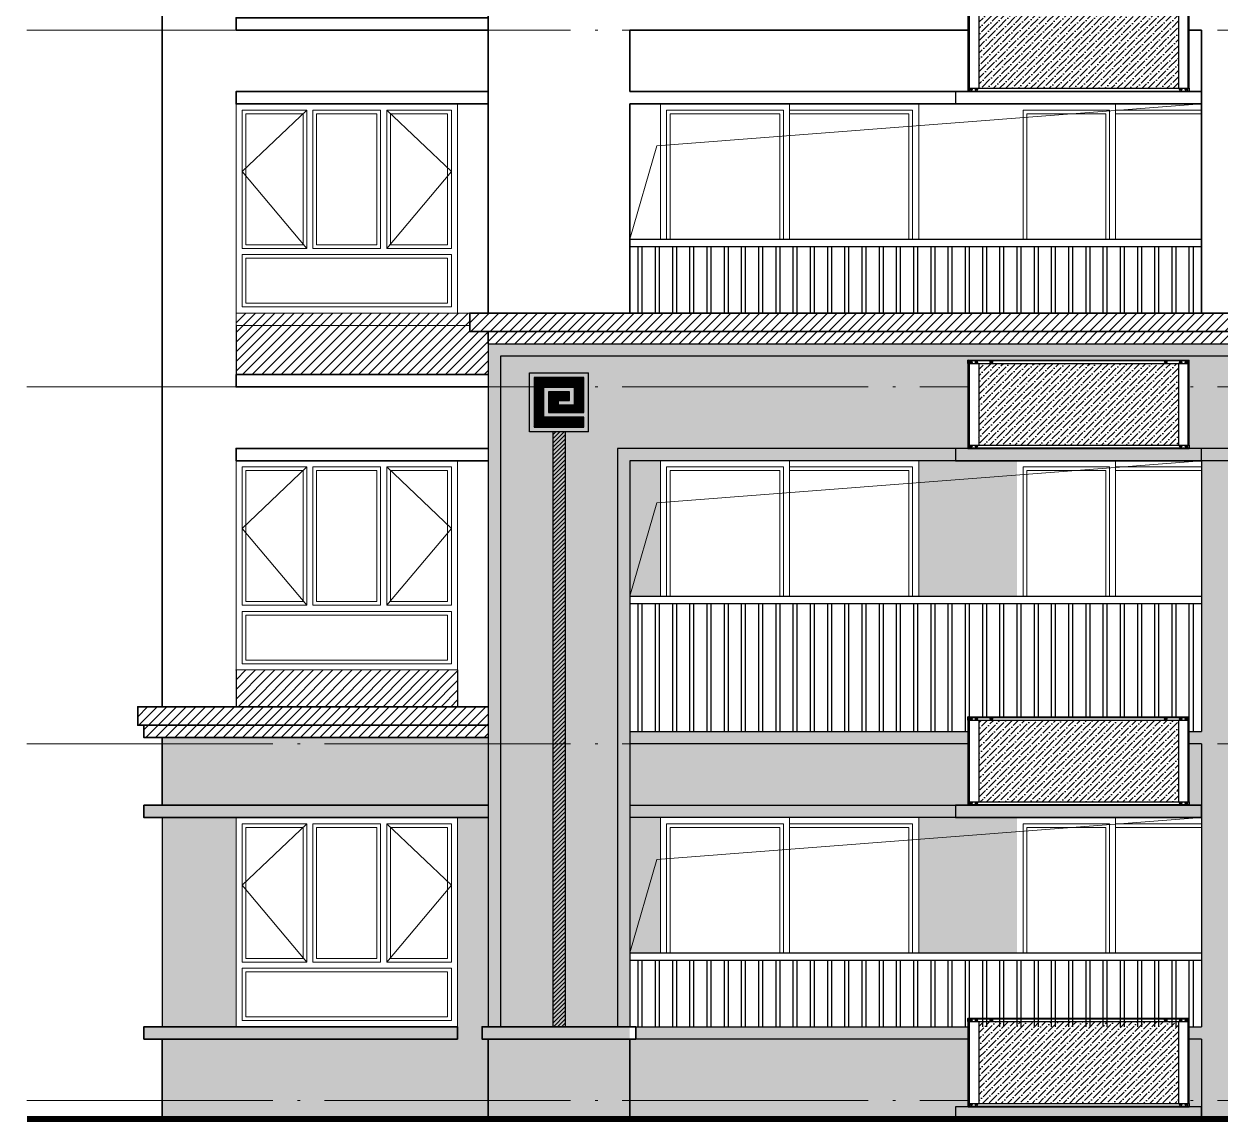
# Model space of a CAD drawing. Extents: x -518115 to 389031, y -231062 to 1628073.
# Drawn here: x 12092 to 21817, y 123274 to 132199 of the extents above; entities that cross this region are included whole.
import ezdxf
from ezdxf.xclip import XClip

# ---------------------------------------------------------------- set-up
doc = ezdxf.new("R2010")
doc.units = 0
doc.header["$LTSCALE"] = 1000
doc.header["$MEASUREMENT"] = 0
doc.header["$XCLIPFRAME"] = 0
doc.linetypes.add('DOTE', pattern=[2.4200000000000004, 2, -0.2, 0.02, -0.2])
for name, color, linetype in [('3-剖面填充（细）', 250, 'Continuous'), ('5-平立面看线1', 45, 'Continuous'), ('Stair-栏杆', 142, 'Continuous'), ('修改标示', 212, 'Continuous'), ('看线', 251, 'Continuous'), ('立面', 73, 'Continuous')]:
    doc.layers.add(name, color=color, linetype=linetype)
for name, color, linetype, lineweight in [('DOTE', 19, 'DOTE', 9), ('WALL', 9, 'Continuous', 40), ('WINDOW', 144, 'Continuous', 15), ('立面-中轮廓线', 213, 'Continuous', 35), ('立面-普通轮廓', 7, 'Continuous', 18), ('立面-洞口示意', 152, 'Continuous', 13), ('立面-窗开启线', 250, 'Continuous', 13)]:
    doc.layers.add(name, color=color, linetype=linetype, lineweight=lineweight)

# ---------------------------------------------------------------- blocks, each defined once
blk = doc.blocks.new('A$C6E765447')
at = {"layer": '3-剖面填充（细）'}
h = blk.add_hatch(dxfattribs=at)
h.set_pattern_fill('ANSI31', color=251, scale=5)
h.set_pattern_definition([(45, (0, 0), (-5.612660075668221, 5.612660075668221), [])])
h.paths.add_polyline_path([(752.4873256832362, 98.34558459406254), (752.488500122385, 501.7472126909997), (347.5151471169665, 501.7472126909997), (347.5151471169665, 216.5989486103435), (634.9753073384053, 216.5980891659856), (634.9759096482303, 383.8731053103693), (465.0597000622656, 383.8735327089671), (465.0594519505976, 314.8372825471452), (554.621606254601, 314.8370157694444), (554.6215028543957, 276.4907131245126), (427.4766364826356, 276.4910335540771), (427.4770903480239, 421.8491470410954), (672.5587241169998, 421.8485611676006), (672.5579672014575, 178.2518236484611), (347.5151471169665, 178.2525947944113), (347.5151471169665, 98.34674059426987)])
at = {"layer": '立面'}
for p, q in [((309.9311556662433, 60.00056258006953), (309.9324931035517, 540.0905675082467)), ((790.070138166775, 540.07518442336), (309.9324931035517, 540.0905675082467)), ((347.514283454977, 216.5989486129256), (347.5151471169665, 501.7472126909997)), ((347.5151471169665, 501.7472126909997), (752.4885001661023, 501.7622289133724)), ((752.4885001661023, 501.7622289133724), (752.4873256832361, 98.34558459406253)), ((790.0688443301478, 59.9992481044028), (790.070138166775, 540.07518442336)), ((427.4770903480239, 421.8491470410954), (427.4766364826355, 276.4910335540771)), ((672.5587241169997, 421.8485611676006), (427.4770903480239, 421.8491470410954)), ((672.5579672014574, 178.2518236484611), (672.5587241169997, 421.8485611676006)), ((465.0594519505976, 314.8372825471452), (465.0597000622656, 383.8735327089671)), ((554.6216062546009, 314.8370157694444), (465.0594519505976, 314.8372825471452)), ((465.0597000622656, 383.8735327089671), (634.9759096482303, 383.8731053103693)), ((554.6215028543957, 276.4907131245127), (554.6216062546009, 314.8370157694444)), ((634.9759096482303, 383.8731053103693), (634.9753073384054, 216.5980891659856)), ((634.9753073384054, 216.5980891659856), (347.514283454977, 216.5989486129256)), ((427.4766364826355, 276.4910335540771), (554.6215028543957, 276.4907131245127)), ((347.5139713321114, 98.3467405976262), (347.5141790736234, 178.2525947967079)), ((752.4873256832361, 98.34558459406253), (347.5139713321114, 98.3467405976262)), ((347.5141790736234, 178.2525947967079), (672.5579672014574, 178.2518236484611)), ((309.9311556662433, 60.00056258006953), (790.0688443301478, 59.9992481044028))]:
    blk.add_line(p, q, dxfattribs=at)
blk = doc.blocks.new('GDGTFHFHFGHB')
at = {"layer": '立面-中轮廓线'}
for p, q in [((420516.578702806, 38176), (420516.578702806, 35275.99999999988)), ((423166.5787371339, 38176.00000000001), (423166.5787371339, 35276.00000000003))]:
    blk.add_line(p, q, dxfattribs=at)
for points in [[(423166.5787371339, 35276.00000000003), (421116.5787028348, 35275.99999999977), (421116.5787028348, 35375.99999999977), (423166.5787371339, 35375.99999999951)], [(428966.5787161089, 35276.0000000002), (424316.5786998163, 35275.99999999977)]]:
    blk.add_lwpolyline(points, dxfattribs=at)
blk = doc.blocks.new('A$C41BE1890')
at = {"layer": 'WINDOW'}
blk.add_line((-1050.000142690842, 2299.999999992666), (-1050.000142690842, 0), dxfattribs=at)
for points in [[(-2050.000285381684, 2249.999999992666), (-1100.000142690784, 2249.999999992608), (-1100.000142690784, 49.99999999994179), (-2050.000285381684, 50)], [(-49.99999999988358, 2249.999999992666), (-1050.000142690784, 2249.999999992608), (-1050.000142690784, 49.99999999994179), (-49.99999999988358, 50)]]:
    blk.add_lwpolyline(points, close=True, dxfattribs=at)
at = {"layer": 'WINDOW', "color": 250}
blk.add_lwpolyline([(-2020.000285381684, 2219.999999992666), (-1130.000142690784, 2219.999999992608), (-1130.000142690784, 79.99999999994179), (-2020.000285381684, 80)], close=True, dxfattribs=at)
blk.add_lwpolyline([(-1050.000142690842, 80), (-79.99999999988358, 80), (-79.99999999988358, 2219.999999992666), (-1050.000142690842, 2219.999999992666)], dxfattribs=at)
at = {"layer": '立面-普通轮廓'}
blk.add_lwpolyline([(-2100.000285381684, 2299.999999992666), (0, 2299.999999992666), (0, 0), (-2100.000285381684, 0)], close=True, dxfattribs=at)
blk = doc.blocks.new('A$C28396737')
at = {"layer": 'WINDOW'}
blk.add_line((-800.000142690842, 2299.999999992666), (-800.000142690842, 0), dxfattribs=at)
for points in [[(-1550.000285381684, 2249.999999992666), (-850.0001426907838, 2249.999999992608), (-850.0001426907838, 49.99999999994179), (-1550.000285381684, 50)], [(-49.99999999988358, 2249.999999992666), (-800.0001426907838, 2249.999999992608), (-800.0001426907838, 49.99999999994179), (-49.99999999988358, 50)]]:
    blk.add_lwpolyline(points, close=True, dxfattribs=at)
at = {"layer": 'WINDOW', "color": 250}
blk.add_lwpolyline([(-1520.000285381684, 2219.999999992666), (-880.0001426907838, 2219.999999992608), (-880.0001426907838, 79.99999999994179), (-1520.000285381684, 80)], close=True, dxfattribs=at)
blk.add_lwpolyline([(-800.000142690842, 80), (-79.99999999988358, 80), (-79.99999999988358, 2219.999999992666), (-800.000142690842, 2219.999999992666)], dxfattribs=at)
at = {"layer": '立面-普通轮廓'}
blk.add_lwpolyline([(-1600.000285381684, 2299.999999992666), (0, 2299.999999992666), (0, 0), (-1600.000285381684, 0)], close=True, dxfattribs=at)
blk = doc.blocks.new('A$C6BC36758')
at = {"layer": 'WINDOW'}
for points in [[(-1750.000285381684, 1650), (-1225.000285381684, 1650), (-1225.000285381684, 525), (-1750.000285381684, 525)], [(-1175.000285381684, 1650), (-624.9999999997672, 1650), (-624.9999999997672, 525), (-1175.000285381684, 525)], [(-50, 1650), (-575, 1650), (-575, 525), (-50, 525)], [(-1750.000285381684, 475), (-50, 475), (-50, 50), (-1750.000285381684, 50)]]:
    blk.add_lwpolyline(points, close=True, dxfattribs=at)
at = {"layer": 'WINDOW', "color": 250}
for points in [[(-1720.000285381684, 1620), (-1255.000285381684, 1620), (-1255.000285381684, 555), (-1720.000285381684, 555)], [(-1145.000285381684, 1620), (-654.9999999997672, 1620), (-654.9999999997672, 555), (-1145.000285381684, 555)], [(-80, 1620), (-545, 1620), (-545, 555), (-80, 555)], [(-1720.000285381684, 445), (-80, 445), (-80, 80), (-1720.000285381684, 80)]]:
    blk.add_lwpolyline(points, close=True, dxfattribs=at)
at = {"layer": '立面-普通轮廓'}
blk.add_lwpolyline([(-1800.000285381684, 1700), (0, 1700), (0, 0), (-1800.000285381684, 0)], close=True, dxfattribs=at)
at = {"layer": '立面-窗开启线', "color": 251, "ltscale": 0.5, "true_color": 0x636466}
for points in [[(-1225.000285381684, 1650), (-1750.000285381684, 1150), (-1225.000285381684, 525)], [(-575, 1650), (-50, 1150), (-575, 525)]]:
    blk.add_lwpolyline(points, dxfattribs=at)
blk = doc.blocks.new('A$C0FC9229A')
at = {"color": 164}
blk.add_wipeout([(1079.579837211702, 1056.4612844407857), (1079.0798372109443, 1056.961284441528), (-922.9201627899898, 1056.9612844389592), (-923.4201627882102, 1056.4612844407295), (-923.4201627881281, 1026.9612844414949), (-921.9201627881267, 1026.9612844417134), (-921.9201627881266, 286.96128444166413), (-923.4201627881263, 286.96128444170995), (-923.4201627882101, 257.4612844426099), (-922.92016278999, 256.96128444438006), (1079.0798372109446, 256.96128444187), (1079.5798372117024, 257.4612844426122), (1079.5798372118738, 286.9612844416141), (1078.0798372118734, 286.961284441712), (1078.0798372118734, 1026.9612844416044), (1079.5798372118675, 1026.9612844419455)], dxfattribs=at).translate(0, 0, -1e-08).dxf.layer = 'WALL'
h = blk.add_hatch()
h.set_pattern_fill('ANSI36', color=164, scale=25, style=0)
h.set_pattern_definition([(45, (0, 0), (21.04747528375584, 77.17407604043804), [99.21875, -19.84375, 0, -19.84375])])
h.paths.add_polyline_path([(982.5813084756956, 286.9612844416974), (982.5813084756956, 1026.961284441697), (-825.9216340542771, 1026.961284441671), (-825.9216340542771, 286.9612844416711)])
for p, q in [((-923.4201627881266, 1026.96128444167), (-923.4201627881266, 1056.461284440738)), ((-923.4201627881266, 1056.461284440738), (-922.9201627899893, 1056.461284440738)), ((-923.4201627881266, 1051.754177659896), (1079.579837211873, 1051.754177659925)), ((-923.4201627881266, 1026.96128444167), (1079.579837211873, 1026.961284441699)), ((-922.9201627899893, 1056.961284441553), (1079.079837210942, 1056.961284441582)), ((-922.9201627899893, 1026.96128444167), (-922.9201627899893, 1056.961284441553)), ((-922.9201627899893, 1056.814837830636), (1079.079837210942, 1056.814837830665)), ((-922.9201627899893, 1052.107731049909), (1079.079837210942, 1052.107731049939)), ((-921.9201627881266, 286.9612844416697), (-921.9201627881266, 1026.96128444167)), ((-921.5666091800667, 1026.96128444167), (-921.5666091800667, 286.9613622748584)), ((-921.0716340537183, 286.9612844416697), (-921.0716340537183, 1026.96128444167)), ((-912.068080663681, 1026.96128444167), (-912.068080663681, 286.9612844416697)), ((-911.9201627885923, 1056.814837830636), (-911.9201627885923, 1026.96128444167)), ((-911.7145272712223, 1026.96128444167), (-911.7145272712223, 286.9612844416697)), ((-896.9201627885923, 1039.848035787727), (-899.4201627899893, 1038.404660114698)), ((-899.4201627899893, 1038.404660114698), (-899.4201627899893, 1035.517908768525)), ((-899.4201627899893, 1035.517908768525), (-896.9201627885923, 1034.074533095496)), ((-896.9201627885923, 1029.606468328537), (-896.9201627885923, 1044.316100554686)), ((-894.4201627899893, 1038.404660114698), (-896.9201627885923, 1039.848035787727)), ((-896.9201627885923, 1034.074533095496), (-894.4201627899893, 1035.517908768525)), ((-894.4201627899893, 1035.517908768525), (-894.4201627899893, 1038.404660114698)), ((-846.9201627885923, 1039.848035787727), (-849.4201627899893, 1038.404660114698)), ((-849.4201627899893, 1038.404660114698), (-849.4201627899893, 1035.517908768525)), ((-849.4201627899893, 1035.517908768525), (-846.9201627885923, 1034.074533095496)), ((-846.9201627885923, 1029.606468328537), (-846.9201627885923, 1044.316100554686)), ((-844.4201627899893, 1038.404660114698), (-846.9201627885923, 1039.848035787727)), ((-846.9201627885923, 1034.074533095496), (-844.4201627899893, 1035.517908768525)), ((-844.4201627899893, 1035.517908768525), (-844.4201627899893, 1038.404660114698)), ((-826.4216340524144, 1026.96128444167), (-826.4216340524144, 286.9612844416697)), ((-825.9216340542771, 1026.96128444167), (-825.9216340542771, 286.9612844416697)), ((-719.7339139464311, 1044.642090430745), (-703.1064116298221, 1044.642090430745)), ((-719.7339139464311, 1034.852737898735), (-703.1064116298221, 1034.852737898735)), ((-711.4201627881266, 1054.099483286176), (-711.4201627881266, 1025.40696208764)), ((859.2660860535689, 1044.642090430774), (875.8935883701779, 1044.642090430774)), ((859.2660860535689, 1034.852737898764), (875.8935883701779, 1034.852737898764)), ((867.5798372118734, 1054.099483286205), (867.5798372118734, 1025.406962087669)), ((982.5813084756956, 1026.961284441699), (982.5813084756956, 286.9612844416988)), ((1003.079837209545, 1039.848035787756), (1000.579837210942, 1038.404660114727)), ((1000.579837210942, 1038.404660114727), (1000.579837210942, 1035.517908768554)), ((1000.579837210942, 1035.517908768554), (1003.079837209545, 1034.074533095525)), ((1003.079837209545, 1029.606468328566), (1003.079837209545, 1044.316100554715)), ((1005.579837210942, 1038.404660114727), (1003.079837209545, 1039.848035787756)), ((1003.079837209545, 1034.074533095525), (1005.579837210942, 1035.517908768554)), ((1005.579837210942, 1035.517908768554), (1005.579837210942, 1038.404660114727)), ((1053.079837211873, 1039.848035787756), (1050.579837210942, 1038.404660114727)), ((1050.579837210942, 1038.404660114727), (1050.579837210942, 1035.517908768554)), ((1050.579837210942, 1035.517908768554), (1053.079837211873, 1034.074533095525)), ((1053.079837209545, 1029.606468328566), (1053.079837209545, 1044.316100554715)), ((1055.579837210942, 1038.404660114727), (1053.079837211873, 1039.848035787756)), ((1053.079837211873, 1034.074533095525), (1055.579837210942, 1035.517908768554)), ((1055.579837210942, 1035.517908768554), (1055.579837210942, 1038.404660114727)), ((1067.874201694503, 1026.961284441699), (1067.874201694503, 286.9612844416988)), ((1068.079837211873, 1056.961284441582), (1068.079837211873, 1026.961284441699)), ((1068.227755086962, 1026.961284441699), (1068.227755086962, 286.9612844416988)), ((1077.231308476999, 286.9612844416988), (1077.231308476999, 1026.961284441699)), ((1077.726283603348, 1026.961284441699), (1077.726283603348, 286.9613622748875)), ((1078.079837211873, 286.9612844416988), (1078.079837211873, 1026.961284441699)), ((1079.079837210942, 1026.961284441699), (1079.079837210942, 1056.961284441582)), ((1079.579837211873, 1056.461284440767), (1079.079837210942, 1056.461284440767)), ((1079.579837211873, 1026.961284441699), (1079.579837211873, 1056.461284440767)), ((-923.4201627881266, 286.9612844416697), (1079.579837211873, 286.9612844416988)), ((-923.4201627881266, 286.9612844416697), (-923.4201627881266, 257.461284442601)), ((-923.4201627881266, 262.1683912233275), (1079.579837211873, 262.1683912233566)), ((-923.4201627881266, 257.461284442601), (-922.9201627899893, 257.461284442601)), ((-922.9201627899893, 286.9612844416697), (-922.9201627899893, 256.9612844417861)), ((-922.9201627899893, 261.8148378334299), (1079.079837210942, 261.814837833459)), ((-922.9201627899893, 257.107731052587), (1079.079837210942, 257.1077310526161)), ((-922.9201627899893, 256.9612844417861), (1079.079837210942, 256.9612844418152)), ((-921.9201627881266, 286.9612844416697), (-825.9216340542771, 286.9612844416697)), ((-911.9201627885923, 257.107731052587), (-911.9201627885923, 286.9612844416697)), ((-899.4201627899893, 278.4046601146983), (-896.9201627885923, 279.8480357878434)), ((-899.4201627899893, 275.5179087686411), (-899.4201627899893, 278.4046601146983)), ((-896.9201627885923, 274.0745330956124), (-899.4201627899893, 275.5179087686411)), ((-896.9201627885923, 284.3161005548027), (-896.9201627885923, 269.6064683286531)), ((-896.9201627885923, 279.8480357878434), (-894.4201627899893, 278.4046601146983)), ((-894.4201627899893, 275.5179087686411), (-896.9201627885923, 274.0745330956124)), ((-894.4201627899893, 278.4046601146983), (-894.4201627899893, 275.5179087686411)), ((-849.4201627899893, 278.4046601146983), (-846.9201627885923, 279.8480357878434)), ((-849.4201627899893, 275.5179087686411), (-849.4201627899893, 278.4046601146983)), ((-846.9201627885923, 274.0745330956124), (-849.4201627899893, 275.5179087686411)), ((-846.9201627885923, 284.3161005548027), (-846.9201627885923, 269.6064683286531)), ((-846.9201627885923, 279.8480357878434), (-844.4201627899893, 278.4046601146983)), ((-844.4201627899893, 275.5179087686411), (-846.9201627885923, 274.0745330956124)), ((-844.4201627899893, 278.4046601146983), (-844.4201627899893, 275.5179087686411)), ((1000.579837210942, 278.4046601148439), (1003.079837209545, 279.8480357878725)), ((1000.579837210942, 275.5179087686702), (1000.579837210942, 278.4046601148439)), ((1003.079837209545, 274.0745330956415), (1000.579837210942, 275.5179087686702)), ((1003.079837209545, 284.3161005548318), (1003.079837209545, 269.6064683286822)), ((1003.079837209545, 279.8480357878725), (1005.579837210942, 278.4046601148439)), ((1005.579837210942, 275.5179087686702), (1003.079837209545, 274.0745330956415)), ((1005.579837210942, 278.4046601148439), (1005.579837210942, 275.5179087686702)), ((1050.579837210942, 278.4046601148439), (1053.079837211873, 279.8480357878725)), ((1050.579837210942, 275.5179087686702), (1050.579837210942, 278.4046601148439)), ((1053.079837211873, 274.0745330956415), (1050.579837210942, 275.5179087686702)), ((1053.079837209545, 284.3161005548318), (1053.079837209545, 269.6064683286822)), ((1053.079837211873, 279.8480357878725), (1055.579837210942, 278.4046601148439)), ((1055.579837210942, 275.5179087686702), (1053.079837211873, 274.0745330956415)), ((1055.579837210942, 278.4046601148439), (1055.579837210942, 275.5179087686702)), ((1068.079837211873, 256.9612844418152), (1068.079837211873, 286.9612844416988)), ((1079.079837210942, 286.9612844416988), (1079.079837210942, 256.9612844418152)), ((1079.579837211873, 257.4612844426301), (1079.079837210942, 257.4612844426301)), ((1079.579837211873, 286.9612844416988), (1079.579837211873, 257.4612844426301))]:
    blk.add_line(p, q, dxfattribs=at)
for points in [[(-923.4201627881266, 1051.754177659896), (-923.382646670565, 1051.888544058689), (-923.2743637273088, 1052.003718933818), (-923.1117844744585, 1052.080736328644), (-922.9201627899893, 1052.107731049909)], [(1079.579837211873, 1051.754177659925), (1079.541776977945, 1051.889476683282), (1079.433390601072, 1052.004177660274), (1079.271178926341, 1052.080818401126), (1079.079837210942, 1052.107731049939)], [(-923.4201627881266, 262.1683912233275), (-923.382646670565, 262.0340248246503), (-923.2743637273088, 261.9188499495212), (-923.1117844744585, 261.8418325546954), (-922.9201627899893, 261.8148378334299)], [(1079.579837211873, 262.1683912233566), (1079.541776977945, 262.0330922001158), (1079.433390601072, 261.9183912230073), (1079.271178926341, 261.8417504822719), (1079.079837210942, 261.814837833459)]]:
    blk.add_lwpolyline(points, dxfattribs=at)
for centre, radius in [((-896.9201627885923, 1036.96128444167), 9.999999999959998), ((-896.9201627885923, 1036.96128444167), 9.499999999199998), ((-846.9201627885923, 1036.96128444167), 9.999999999959998), ((-846.9201627885923, 1036.96128444167), 9.499999999199998), ((1003.079837209545, 1036.961284441699), 9.999999999959998), ((1003.079837209545, 1036.961284441699), 9.499999999199998), ((1053.079837211873, 1036.961284441699), 9.999999999959998), ((1053.079837211873, 1036.961284441699), 9.499999999199998), ((-896.9201627885923, 276.9612844416697), 9.999999999959998), ((-896.9201627885923, 276.9612844416697), 9.499999999199998), ((-846.9201627885923, 276.9612844416697), 9.999999999959998), ((-846.9201627885923, 276.9612844416697), 9.499999999199998), ((1003.079837209545, 276.9612844416988), 9.999999999959998), ((1003.079837209545, 276.9612844416988), 9.499999999199998), ((1053.079837211873, 276.9612844416988), 9.999999999959998), ((1053.079837211873, 276.9612844416988), 9.499999999199998)]:
    blk.add_circle(centre, radius, dxfattribs=at)
for centre, radius, start, end in [((-922.9201627899893, 1056.461284440738), 0.4999999982210284, 90, 180), ((-719.9783924506046, 1039.74741416474), 4.900778049206776, 87.14057591316207, 272.8594240868379), ((-702.8619331256486, 1039.74741416474), 4.900778049206776, 267.1405759131621, 92.85942408683792), ((859.0216075493954, 1039.747414164769), 4.900778049206776, 87.14057591316207, 272.8594240868379), ((876.1380668743514, 1039.747414164769), 4.900778049206776, 267.1405759131621, 92.85942408683792), ((1079.079837210942, 1056.461284440767), 0.5000000007600001, 0, 90), ((-922.9201627899893, 257.461284442601), 0.4999999982210284, 180, 270), ((1079.079837210942, 257.4612844426301), 0.5000000007600001, 270, 0)]:
    blk.add_arc(centre, radius, start, end, dxfattribs=at)
blk = doc.blocks.new('hfhfthfthf')
at = {"layer": 'Stair-栏杆'}
for p, q in [((424316.5786998163, 36475.99991834373), (428966.5787161089, 36475.99991834373)), ((424316.5786998163, 36415.99991834466), (428966.5787161089, 36415.99991834466))]:
    blk.add_line(p, q, dxfattribs=at)
for points in [[(424386.5786998165, 35376), (424386.5786998165, 36415.99991834466)], [(424416.5786998165, 36415.99991834466), (424416.5786998165, 35376)], [(424526.5786998165, 35376), (424526.5786998165, 36415.99991834466)], [(424556.5786998165, 36415.99991834466), (424556.5786998165, 35376)], [(424666.5786998165, 35376), (424666.5786998165, 36415.99991834466)], [(424696.5786998165, 36415.99991834466), (424696.5786998165, 35376)], [(424806.5786998165, 35376), (424806.5786998165, 36415.99991834466)], [(424836.5786998165, 36415.99991834466), (424836.5786998165, 35376)], [(424946.5786998165, 35376), (424946.5786998165, 36415.99991834466)], [(424976.5786998165, 36415.99991834466), (424976.5786998165, 35376)], [(425086.5786998165, 35376), (425086.5786998165, 36415.99991834466)], [(425116.5786998165, 36415.99991834466), (425116.5786998165, 35376)], [(425226.5786998165, 35376), (425226.5786998165, 36415.99991834466)], [(425256.5786998165, 36415.99991834466), (425256.5786998165, 35376)], [(425366.5786998165, 35376), (425366.5786998165, 36415.99991834466)], [(425396.5786998165, 36415.99991834466), (425396.5786998165, 35376)], [(425506.5786998165, 35376), (425506.5786998165, 36415.99991834466)], [(425536.5786998165, 36415.99991834466), (425536.5786998165, 35376)], [(425646.5786998165, 35376), (425646.5786998165, 36415.99991834466)], [(425676.5786998165, 36415.99991834466), (425676.5786998165, 35376)], [(425786.5786998165, 35376), (425786.5786998165, 36415.99991834466)], [(425816.5786998165, 36415.99991834466), (425816.5786998165, 35376)], [(425926.5786998165, 35376), (425926.5786998165, 36415.99991834466)], [(425956.5786998165, 36415.99991834466), (425956.5786998165, 35376)], [(426066.5786998165, 35376), (426066.5786998165, 36415.99991834466)], [(426096.5786998165, 36415.99991834466), (426096.5786998165, 35376)], [(426206.5786998165, 35376), (426206.5786998165, 36415.99991834466)], [(426236.5786998165, 36415.99991834466), (426236.5786998165, 35376)], [(426346.5786998165, 35376), (426346.5786998165, 36415.99991834466)], [(426376.5786998165, 36415.99991834466), (426376.5786998165, 35376)], [(426486.5786998165, 35376), (426486.5786998165, 36415.99991834466)], [(426516.5786998165, 36415.99991834466), (426516.5786998165, 35376)], [(426626.5786998165, 35376), (426626.5786998165, 36415.99991834466)], [(426656.5786998165, 36415.99991834466), (426656.5786998165, 35376)], [(426766.5786998165, 35376), (426766.5786998165, 36415.99991834466)], [(426796.5786998165, 36415.99991834466), (426796.5786998165, 35376)], [(426906.5786998165, 35376), (426906.5786998165, 36415.99991834466)], [(426936.5786998165, 36415.99991834466), (426936.5786998165, 35376)], [(427046.5786998165, 35376), (427046.5786998165, 36415.99991834466)], [(427076.5786998165, 36415.99991834466), (427076.5786998165, 35376)], [(427186.5786998165, 35376), (427186.5786998165, 36415.99991834466)], [(427216.5786998165, 36415.99991834466), (427216.5786998165, 35376)], [(427326.5786998165, 35376), (427326.5786998165, 36415.99991834466)], [(427356.5786998165, 36415.99991834466), (427356.5786998165, 35376)], [(427466.5786998165, 35376), (427466.5786998165, 36415.99991834466)], [(427496.5786998165, 36415.99991834466), (427496.5786998165, 35376)], [(427606.5786998165, 35376), (427606.5786998165, 36415.99991834466)], [(427636.5786998165, 36415.99991834466), (427636.5786998165, 35376)], [(427746.5786998165, 35376), (427746.5786998165, 36415.99991834466)], [(427776.5786998165, 36415.99991834466), (427776.5786998165, 35376)], [(427886.5786998165, 35376), (427886.5786998165, 36415.99991834466)], [(427916.5786998165, 36415.99991834466), (427916.5786998165, 35376)], [(428026.5786998165, 35376), (428026.5786998165, 36415.99991834466)], [(428056.5786998165, 36415.99991834466), (428056.5786998165, 35376)], [(428166.5786998165, 35376), (428166.5786998165, 36415.99991834466)], [(428196.5786998165, 36415.99991834466), (428196.5786998165, 35376)], [(428306.5786998165, 35376), (428306.5786998165, 36415.99991834466)], [(428336.5786998165, 36415.99991834466), (428336.5786998165, 35376)], [(428446.5786998165, 35376), (428446.5786998165, 36415.99991834466)], [(428476.5786998165, 36415.99991834466), (428476.5786998165, 35376)], [(428586.5786998165, 35376), (428586.5786998165, 36415.99991834466)], [(428616.5786998165, 36415.99991834466), (428616.5786998165, 35376)], [(428726.5786998165, 35376), (428726.5786998165, 36415.99991834466)], [(428756.5786998165, 36415.99991834466), (428756.5786998165, 35376)], [(428866.5786998165, 35376), (428866.5786998165, 36415.99991834466)], [(428896.5786998165, 36415.99991834466), (428896.5786998165, 35376)]]:
    blk.add_lwpolyline(points, dxfattribs=at)

msp = doc.modelspace()

# ---------------------------------------------------------------- hatches: boundary and pattern name
at = {"layer": '3-剖面填充（细）'}
h = msp.add_hatch(dxfattribs=at)
h.set_pattern_fill('ANSI31', color=256, scale=35)
h.set_pattern_definition([(45, (-407299.9999999654, 85272.63961436594), (-39.28862052967754, 39.28862052967754), [])])
h.paths.add_polyline_path([(15866.57873716846, 129698.6396143656), (15716.57873717885, 129698.6396143655), (15716.5787371789, 129848.6396143725), (13816.57870286977, 129848.6396143662), (13816.57870286977, 129348.6396143658), (15866.57873716846, 129348.6396143726)])
h = msp.add_hatch(dxfattribs=at)
h.set_pattern_fill('ANSI31', color=256, scale=35)
h.set_pattern_definition([(45, (-405399.9999656666, 85272.63961436524), (-39.28862052967754, 39.28862052967754), [])])
h.paths.add_polyline_path([(15716.57873716863, 129698.6396143651), (60916.58548628382, 129698.6396143522), (60916.58548628376, 129848.6396143593), (15716.57873716857, 129848.6396143655)])
h = msp.add_hatch(dxfattribs=at)
h.set_pattern_fill('ANSI31', color=256, scale=35)
h.set_pattern_definition([(45, (-405249.9999656666, 85122.63961436524), (-39.28862052967754, 39.28862052967754), [])])
h.paths.add_polyline_path([(15866.57873716863, 129598.6396143651), (60766.58548628382, 129598.6396143522), (60766.58548628376, 129698.6396143593), (15866.57873716857, 129698.6396143655)])
h = msp.add_hatch(dxfattribs=at)
h.set_pattern_fill('混凝土', color=251, scale=40)
h.set_pattern_definition([(49.99999999999999, (-395385.9999999654, 99772.63961436594), (286.9040730403014, -25.10085399303804), [30, -330]), (355, (-395385.9999999654, 99772.63961436594), (-55.50053344520001, 300.8768534800047), [24, -264]), (100.4514, (-395362.0913279654, 99770.5478783659), (231.4037526856086, 275.7758168243814), [25.496076, -280.4568448]), (46.18420000000001, (-395385.9999999654, 99852.63961436594), (426.8964194502578, -66.20760573160723), [45, -495]), (96.6356, (-395350.4253019654, 99847.12229156593), (373.8650822194813, 389.6471483601767), [38.2441152, -420.6852]), (351.1842, (-395385.9999999654, 99852.63961436594), (373.8647780534509, 389.6474403701299), [36, -396]), (21, (-395345.9999999654, 99832.63961436594), (238.7628208473847, -161.0475562661355), [30, -330]), (326.0000000000001, (-395345.9999999654, 99832.63961436594), (97.32613276863269, 290.0600180187412), [24, -264]), (71.4514, (-395326.1031067654, 99819.21897196595), (336.089051432596, 129.012198683981), [25.496076, -280.4568448]), (37.50000000000001, (-395385.9999999654, 99772.63961436594), (4.863942126916267, 133.1575415325246), [0, -260.8, 0, -268, 0, -265]), (7.499999999999999, (-395385.9999999654, 99772.63961436594), (105.2278149768594, 157.7646847529441), [0, -152.8, 0, -254.8, 0, -101]), (327.5, (-395475.1999999654, 99772.63961436594), (213.5289744689636, -9.021948693751902), [0, -100, 0, -312, 0, -414]), (317.5, (-395515.1999999654, 99772.63961436594), (233.2744677369545, 40.04199293292709), [0, -130, 0, -207.2, 0, -294])])
h.paths.add_polyline_path([(40616.57868825464, 128648.6396143747), (38816.57188375125, 128648.6396143747), (38816.57188375125, 126448.6396124545), (40616.57868825464, 126448.6396124545)], flags=16)
h.paths.add_polyline_path([(48566.57840177155, 125748.6396143737), (50166.57868717407, 125748.6396143737), (50166.57868717407, 124048.6396143737), (48566.57840177155, 124048.6396143737)], flags=16)
h.paths.add_polyline_path([(48566.5786871704, 128648.6396143737), (50166.57868717407, 128648.6396143737), (50166.57868717407, 126948.6396143737), (48566.5786871704, 126948.6396143737)], flags=16)
h.paths.add_polyline_path([(46966.57868747512, 125748.6396143721), (48266.57868747442, 125748.6396143721), (48266.57868747442, 123748.6021976669), (46966.57868747512, 123748.6021976669)], flags=16)
h.paths.add_polyline_path([(46966.57868759474, 128648.639614374), (48266.57868759404, 128648.639614374), (48266.57868759404, 126448.6396143716), (46966.57868759474, 126448.6396143716)], flags=16)
h.paths.add_polyline_path([(42266.57840262359, 125748.6396143661), (42266.57840262359, 124648.6395327097), (42016.5786852357, 124648.6395327097), (42016.5786852357, 124048.6396143737), (42066.57868521486, 124048.6396143946), (42066.57868521486, 123948.639614374), (42016.5786852357, 123948.639614374), (42016.57868511067, 124048.6396133967), (46666.57870140334, 124048.6396133967), (46666.57870152837, 125748.6396143739), (45166.48498517461, 125748.6396143661), (45166.48498517461, 124648.6395327097), (44366.57868800528, 124648.6395327097), (44366.57868800522, 125748.6396143737)], flags=16)
h.paths.add_polyline_path([(42266.57840262359, 128648.6396143661), (42266.57840262353, 127548.6395327171), (42016.5786852357, 127548.6395327163), (42016.5786852357, 126448.6396143732), (46666.57870152837, 126448.6396143732), (46666.57870152837, 128648.639614374), (45166.48498517461, 128648.639614374), (45166.48498517461, 127548.6395327171), (44366.57868800528, 127548.6395327171), (44366.57868800528, 128648.6396143735)], flags=16)
h.paths.add_polyline_path([(38816.57840287272, 125748.6396143737), (40616.57868825441, 125748.6396143737), (40616.57868825441, 124048.6396143737), (38816.57840287272, 124048.6396143737)], flags=16)
h.paths.add_polyline_path([(53066.57898832118, 125748.6396143737), (51466.57870291866, 125748.6396143737), (51466.57870291866, 124048.6396143737), (53066.57898832118, 124048.6396143737)], flags=16)
h.paths.add_polyline_path([(53066.57870292233, 128648.6396143737), (51466.57870291866, 128648.6396143737), (51466.57870291866, 126948.6396143737), (53066.57870292233, 126948.6396143737)], flags=16)
h.paths.add_polyline_path([(54666.57870261761, 125748.6396143721), (53366.57870261831, 125748.6396143721), (53366.57870261831, 123748.6021976669), (54666.57870261761, 123748.6021976669)], flags=16)
h.paths.add_polyline_path([(54666.57870249799, 128648.639614374), (53366.57870249869, 128648.639614374), (53366.57870249869, 126448.6396143716), (54666.57870249799, 126448.6396143716)], flags=16)
h.paths.add_polyline_path([(59366.57898746914, 125748.6396143661), (59366.57898746914, 124648.6395327097), (59616.57870485703, 124648.6395327097), (59616.57870485703, 124048.6396143737), (59566.57870487787, 124048.6396143946), (59566.57870487787, 123948.639614374), (59616.57870485703, 123948.639614374), (59616.57870485703, 124048.6396143657), (54966.57868856436, 124048.6396143657), (54966.57868856436, 125748.6396143739), (56466.67240491812, 125748.6396143661), (56466.67240491812, 124648.6395327097), (57266.57870208746, 124648.6395327097), (57266.57870208751, 125748.6396143737)], flags=16)
h.paths.add_polyline_path([(59366.57898746914, 128648.6396143661), (59366.5789874692, 127548.6395327171), (59616.57870485703, 127548.6395327163), (59616.57870485703, 126448.6396143732), (54966.57868856436, 126448.6396143732), (54966.57868856436, 128648.639614374), (56466.67240491812, 128648.639614374), (56466.67240491812, 127548.6395327171), (57266.57870208746, 127548.6395327171), (57266.57870208746, 128648.6396143735)], flags=16)
h.paths.add_polyline_path([(62816.57898722001, 125748.6396143737), (61016.57870183833, 125748.6396143737), (61016.57870183833, 124048.6396143737), (62816.57898722001, 124048.6396143737)], flags=16)
h.paths.add_polyline_path([(36016.57871645322, 128648.6396143747), (37816.58552095661, 128648.6396143747), (37816.58552095661, 126448.6396124545), (36016.57871645322, 126448.6396124545)], flags=16)
h.paths.add_polyline_path([(28066.57900293631, 125748.6396143737), (26466.57871753379, 125748.6396143737), (26466.57871753379, 124048.6396143737), (28066.57900293631, 124048.6396143737)], flags=16)
h.paths.add_polyline_path([(28066.57871753746, 128648.6396143737), (26466.57871753379, 128648.6396143737), (26466.57871753379, 126948.6396143737), (28066.57871753746, 126948.6396143737)], flags=16)
h.paths.add_polyline_path([(29666.57871723274, 125748.6396143721), (28366.57871723344, 125748.6396143721), (28366.57871723344, 123748.6021976669), (29666.57871723274, 123748.6021976669)], flags=16)
h.paths.add_polyline_path([(29666.57871711312, 128648.639614374), (28366.57871711382, 128648.639614374), (28366.57871711382, 126448.6396143716), (29666.57871711312, 126448.6396143716)], flags=16)
h.paths.add_polyline_path([(34366.57900208427, 125748.6396143661), (34366.57900208427, 124648.6395327097), (34616.57871947216, 124648.6395327097), (34616.57871947216, 124048.6396143737), (34566.578719493, 124048.6396143946), (34566.578719493, 123948.639614374), (34616.57871947216, 123948.639614374), (34616.57871947211, 124048.639614366), (29966.57870317943, 124048.639614366), (29966.57870317949, 125748.6396143739), (31466.67241953325, 125748.6396143661), (31466.67241953325, 124648.6395327097), (32266.57871670258, 124648.6395327097), (32266.57871670264, 125748.6396143737)], flags=16)
h.paths.add_polyline_path([(34366.57900208427, 128648.6396143661), (34366.57900208433, 127548.6395327171), (34616.57871947216, 127548.6395327163), (34616.57871947216, 126448.6396143732), (29966.57870317949, 126448.6396143732), (29966.57870317949, 128648.639614374), (31466.67241953325, 128648.639614374), (31466.67241953325, 127548.6395327171), (32266.57871670258, 127548.6395327171), (32266.57871670258, 128648.6396143735)], flags=16)
h.paths.add_polyline_path([(37816.57900183514, 125748.6396143737), (36016.57871645346, 125748.6396143737), (36016.57871645346, 124048.6396143737), (37816.57900183514, 124048.6396143737)], flags=16)
h.paths.add_polyline_path([(23566.57841638668, 125748.6396143737), (25166.5787017892, 125748.6396143737), (25166.5787017892, 124048.6396143737), (23566.57841638668, 124048.6396143737)], flags=16)
h.paths.add_polyline_path([(23566.57870178553, 128648.6396143737), (25166.5787017892, 128648.6396143737), (25166.5787017892, 126948.6396143737), (23566.57870178553, 126948.6396143737)], flags=16)
h.paths.add_polyline_path([(21966.57870209025, 125748.6396143721), (23266.57870208955, 125748.6396143721), (23266.57870208955, 123748.6021976669), (21966.57870209025, 123748.6021976669)], flags=16)
h.paths.add_polyline_path([(21966.57870220987, 128648.639614374), (23266.57870220917, 128648.639614374), (23266.57870220917, 126448.6396143716), (21966.57870220987, 126448.6396143716)], flags=16)
h.paths.add_polyline_path([(17266.57841723872, 125748.6396143661), (17266.57841723872, 124648.6395327097), (17016.57869985083, 124648.6395327097), (17016.57869985083, 124048.6396143737), (17066.57869982999, 124048.6396143946), (17066.57869982999, 123948.639614374), (17016.57869985083, 123948.639614374), (17016.5786997258, 124048.6396133967), (21666.57871601847, 124048.6396133967), (21666.5787161435, 125748.6396143739), (20166.48499978974, 125748.6396143661), (20166.48499978974, 124648.6395327097), (19366.57870262041, 124648.6395327097), (19366.57870262035, 125748.6396143737)], flags=16)
h.paths.add_polyline_path([(17266.57841723872, 128648.6396143661), (17266.57841723866, 127548.6395327171), (17016.57869985083, 127548.6395327163), (17016.57869985083, 126448.6396143732), (21666.5787161435, 126448.6396143732), (21666.5787161435, 128648.639614374), (20166.48499978974, 128648.639614374), (20166.48499978974, 127548.6395327171), (19366.57870262041, 127548.6395327171), (19366.57870262041, 128648.6396143735)], flags=16)
h.paths.add_polyline_path([(13816.57841748785, 125748.6396143737), (15616.57870286953, 125748.6396143737), (15616.57870286953, 124048.6396143737), (13816.57841748785, 124048.6396143737)], flags=16)
h.paths.add_polyline_path([(13216.57856014982, 126398.6396143734), (13216.57856014976, 125848.6396143737), (13066.57884553139, 125848.6396143737), (13066.57884553139, 125748.6396143737), (13216.57884553133, 125748.6396143737), (13216.57884553133, 124048.6396143737), (13066.5787028406, 124048.6396143737), (13066.5787028406, 123948.6396143737), (13216.5787406973, 123948.6396056376), (13216.5787028406, 123298.6396143734), (63416.57870217226, 123298.6396143734), (63416.57870217238, 123948.6396143737), (63566.58552061161, 123948.6396143737), (63566.58552061161, 124048.6396143737), (63416.57870217226, 124048.6396143737), (63416.58552061161, 125748.6396143737), (63566.58537792083, 125748.6396143737), (63566.58537792083, 125848.6396143737), (63416.58552061161, 125848.6396143737), (63416.57884455804, 126398.6396143734), (60766.5786675394, 126398.6396143734), (60766.5786675394, 129598.6396143729), (15866.57873716846, 129598.6396143729), (15866.57873716846, 126398.6396143734)])
h = msp.add_hatch(dxfattribs=at)
h.set_pattern_fill('ANSI31', color=256, scale=15)
h.set_pattern_definition([(45, (-151579.6965492271, 1400.730858798488), (-16.83798022700466, 16.83798022700466), [])])
h.paths.add_polyline_path([(16391.57880724309, 124048.6396143663), (16491.57881833473, 124048.6396143663), (16491.58025724249, 128883.5939703831), (16391.58024614659, 128883.5939389446)])
h = msp.add_hatch(dxfattribs=at)
h.set_pattern_fill('ANSI31', color=256, scale=35)
h.set_pattern_definition([(45, (-407299.9999999654, 82372.63961436594), (-39.28862052967754, 39.28862052967754), [])])
h.paths.add_polyline_path([(13816.57870286977, 126648.6396143659), (15616.57870286965, 126648.6396143662), (15616.57870286965, 126948.6396143732), (13816.57870286977, 126948.6396143662)])
h = msp.add_hatch(dxfattribs=at)
h.set_pattern_fill('ANSI31', color=256, scale=35)
h.set_pattern_definition([(45, (-408100.0001426852, 82072.6396143657), (-39.28862052967754, 39.28862052967754), [])])
h.paths.add_polyline_path([(13016.57856014994, 126498.6396143659), (13066.57856014988, 126498.6396143659), (13066.57856014982, 126398.6396143663), (15866.57873716851, 126398.6396143655), (15866.57873716851, 126648.6396143656), (13016.57856014994, 126648.6396143659)])

# ---------------------------------------------------------------- linework, layer by layer
for p, q in [((13816.57870286971, 129748.6396143662), (13816.57870286948, 129348.6396143657)), ((15866.57873716846, 129598.6396143655), (60766.58548628382, 129598.6396143655)), ((13816.57841748785, 126948.6396143663), (13816.57870286953, 126648.6396143659)), ((15616.57870286953, 126948.6396143663), (15616.57870286953, 126648.6396143644))]:
    msp.add_line(p, q, dxfattribs=at)
at = {"layer": '3-剖面填充（细）', "color": 252, "true_color": 0x939598}
msp.add_lwpolyline([(34716.57871947216, 124048.6396143663), (34716.57871947216, 128748.6396143661), (16916.57869985083, 128748.6396143661), (16916.57869985083, 124048.6396143663)], dxfattribs=at)
at = {"layer": '5-平立面看线1', "color": 1, "ltscale": 0.8, "const_width": 50}
msp.add_lwpolyline([(64516.57870186737, 123298.6396143659), (12116.57870284049, 123298.6396143659)], dxfattribs=at)
at = {"layer": 'DOTE', "linetype": 'DOTE'}
for p, q in [((12116.57870284072, 132148.6396143659), (64516.57870186737, 132148.6396143661)), ((12116.57870284072, 129248.6396143659), (64516.57870186737, 129248.6396143661)), ((12116.57870284072, 126348.6396143659), (64516.57870186737, 126348.6396143661)), ((12116.57870284072, 123448.6396143659), (64516.57870186737, 123448.6396143661))]:
    msp.add_line(p, q, dxfattribs=at)
at = {"layer": 'Stair-栏杆'}
for p, q in [((17016.57869985083, 130448.6395327097), (21666.5787161435, 130448.6395327097)), ((17016.57869985083, 130388.6395327106), (21666.5787161435, 130388.6395327106)), ((17016.57869985083, 124648.6395327097), (21666.5787161435, 124648.6395327097)), ((17016.57869985083, 124588.6395327106), (21666.5787161435, 124588.6395327106))]:
    msp.add_line(p, q, dxfattribs=at)
for points in [[(17086.57869985106, 129848.6396143655), (17086.57869985106, 130388.6395327106)], [(17116.57869985106, 130388.6395327106), (17116.57869985106, 129848.6396143655)], [(17226.57869985106, 129848.6396143655), (17226.57869985106, 130388.6395327106)], [(17256.57869985106, 130388.6395327106), (17256.57869985106, 129848.6396143655)], [(17366.57869985106, 129848.6396143655), (17366.57869985106, 130388.6395327106)], [(17396.57869985106, 130388.6395327106), (17396.57869985106, 129848.6396143655)], [(17506.57869985106, 129848.6396143655), (17506.57869985106, 130388.6395327106)], [(17536.57869985106, 130388.6395327106), (17536.57869985106, 129848.6396143655)], [(17646.57869985106, 129848.6396143655), (17646.57869985106, 130388.6395327106)], [(17676.57869985106, 130388.6395327106), (17676.57869985106, 129848.6396143655)], [(17786.57869985106, 129848.6396143655), (17786.57869985106, 130388.6395327106)], [(17816.57869985106, 130388.6395327106), (17816.57869985106, 129848.6396143655)], [(17926.57869985106, 129848.6396143655), (17926.57869985106, 130388.6395327106)], [(17956.57869985106, 130388.6395327106), (17956.57869985106, 129848.6396143655)], [(18066.57869985106, 129848.6396143655), (18066.57869985106, 130388.6395327106)], [(18096.57869985106, 130388.6395327106), (18096.57869985106, 129848.6396143655)], [(18206.57869985106, 129848.6396143655), (18206.57869985106, 130388.6395327106)], [(18236.57869985106, 130388.6395327106), (18236.57869985106, 129848.6396143655)], [(18346.57869985106, 129848.6396143655), (18346.57869985106, 130388.6395327106)], [(18376.57869985106, 130388.6395327106), (18376.57869985106, 129848.6396143655)], [(18486.57869985106, 129848.6396143655), (18486.57869985106, 130388.6395327106)], [(18516.57869985106, 130388.6395327106), (18516.57869985106, 129848.6396143655)], [(18626.57869985106, 129848.6396143655), (18626.57869985106, 130388.6395327106)], [(18656.57869985106, 130388.6395327106), (18656.57869985106, 129848.6396143655)], [(18766.57869985106, 129848.6396143655), (18766.57869985106, 130388.6395327106)], [(18796.57869985106, 130388.6395327106), (18796.57869985106, 129848.6396143655)], [(18906.57869985106, 129848.6396143655), (18906.57869985106, 130388.6395327106)], [(18936.57869985106, 130388.6395327106), (18936.57869985106, 129848.6396143655)], [(19046.57869985106, 129848.6396143655), (19046.57869985106, 130388.6395327106)], [(19076.57869985106, 130388.6395327106), (19076.57869985106, 129848.6396143655)], [(19186.57869985106, 129848.6396143655), (19186.57869985106, 130388.6395327106)], [(19216.57869985106, 130388.6395327106), (19216.57869985106, 129848.6396143655)], [(19326.57869985106, 129848.6396143655), (19326.57869985106, 130388.6395327106)], [(19356.57869985106, 130388.6395327106), (19356.57869985106, 129848.6396143655)], [(19466.57869985106, 129848.6396143655), (19466.57869985106, 130388.6395327106)], [(19496.57869985106, 130388.6395327106), (19496.57869985106, 129848.6396143655)], [(19606.57869985106, 129848.6396143655), (19606.57869985106, 130388.6395327106)], [(19636.57869985106, 130388.6395327106), (19636.57869985106, 129848.6396143655)], [(19746.57869985106, 129848.6396143655), (19746.57869985106, 130388.6395327106)], [(19776.57869985106, 130388.6395327106), (19776.57869985106, 129848.6396143655)], [(19886.57869985106, 129848.6396143655), (19886.57869985106, 130388.6395327106)], [(19916.57869985106, 130388.6395327106), (19916.57869985106, 129848.6396143655)], [(20026.57869985106, 129848.6396143655), (20026.57869985106, 130388.6395327106)], [(20056.57869985106, 130388.6395327106), (20056.57869985106, 129848.6396143655)], [(20166.57869985106, 129848.6396143655), (20166.57869985106, 130388.6395327106)], [(20196.57869985106, 130388.6395327106), (20196.57869985106, 129848.6396143655)], [(20306.57869985106, 129848.6396143655), (20306.57869985106, 130388.6395327106)], [(20336.57869985106, 130388.6395327106), (20336.57869985106, 129848.6396143655)], [(20446.57869985106, 129848.6396143655), (20446.57869985106, 130388.6395327106)], [(20476.57869985106, 130388.6395327106), (20476.57869985106, 129848.6396143655)], [(20586.57869985106, 129848.6396143655), (20586.57869985106, 130388.6395327106)], [(20616.57869985106, 130388.6395327106), (20616.57869985106, 129848.6396143655)], [(20726.57869985106, 129848.6396143655), (20726.57869985106, 130388.6395327106)], [(20756.57869985106, 130388.6395327106), (20756.57869985106, 129848.6396143655)], [(20866.57869985106, 129848.6396143655), (20866.57869985106, 130388.6395327106)], [(20896.57869985106, 130388.6395327106), (20896.57869985106, 129848.6396143655)], [(21006.57869985106, 129848.6396143655), (21006.57869985106, 130388.6395327106)], [(21036.57869985106, 130388.6395327106), (21036.57869985106, 129848.6396143655)], [(21146.57869985106, 129848.6396143655), (21146.57869985106, 130388.6395327106)], [(21176.57869985106, 130388.6395327106), (21176.57869985106, 129848.6396143655)], [(21286.57869985106, 129848.6396143655), (21286.57869985106, 130388.6395327106)], [(21316.57869985106, 130388.6395327106), (21316.57869985106, 129848.6396143655)], [(21426.57869985106, 129848.6396143655), (21426.57869985106, 130388.6395327106)], [(21456.57869985106, 130388.6395327106), (21456.57869985106, 129848.6396143655)], [(21566.57869985106, 129848.6396143655), (21566.57869985106, 130388.6395327106)], [(21596.57869985106, 130388.6395327106), (21596.57869985106, 129848.6396143655)], [(17086.57869985106, 124048.6396143659), (17086.57869985106, 124588.6395327106)], [(17116.57869985106, 124588.6395327106), (17116.57869985106, 124048.6396143659)], [(17226.57869985106, 124048.6396143659), (17226.57869985106, 124588.6395327106)], [(17256.57869985106, 124588.6395327106), (17256.57869985106, 124048.6396143659)], [(17366.57869985106, 124048.6396143659), (17366.57869985106, 124588.6395327106)], [(17396.57869985106, 124588.6395327106), (17396.57869985106, 124048.6396143659)], [(17506.57869985106, 124048.6396143659), (17506.57869985106, 124588.6395327106)], [(17536.57869985106, 124588.6395327106), (17536.57869985106, 124048.6396143659)], [(17646.57869985106, 124048.6396143659), (17646.57869985106, 124588.6395327106)], [(17676.57869985106, 124588.6395327106), (17676.57869985106, 124048.6396143659)], [(17786.57869985106, 124048.6396143659), (17786.57869985106, 124588.6395327106)], [(17816.57869985106, 124588.6395327106), (17816.57869985106, 124048.6396143659)], [(17926.57869985106, 124048.6396143659), (17926.57869985106, 124588.6395327106)], [(17956.57869985106, 124588.6395327106), (17956.57869985106, 124048.6396143659)], [(18066.57869985106, 124048.6396143659), (18066.57869985106, 124588.6395327106)], [(18096.57869985106, 124588.6395327106), (18096.57869985106, 124048.6396143659)], [(18206.57869985106, 124048.6396143659), (18206.57869985106, 124588.6395327106)], [(18236.57869985106, 124588.6395327106), (18236.57869985106, 124048.6396143659)], [(18346.57869985106, 124048.6396143659), (18346.57869985106, 124588.6395327106)], [(18376.57869985106, 124588.6395327106), (18376.57869985106, 124048.6396143659)], [(18486.57869985106, 124048.6396143659), (18486.57869985106, 124588.6395327106)], [(18516.57869985106, 124588.6395327106), (18516.57869985106, 124048.6396143659)], [(18626.57869985106, 124048.6396143659), (18626.57869985106, 124588.6395327106)], [(18656.57869985106, 124588.6395327106), (18656.57869985106, 124048.6396143659)], [(18766.57869985106, 124048.6396143659), (18766.57869985106, 124588.6395327106)], [(18796.57869985106, 124588.6395327106), (18796.57869985106, 124048.6396143659)], [(18906.57869985106, 124048.6396143659), (18906.57869985106, 124588.6395327106)], [(18936.57869985106, 124588.6395327106), (18936.57869985106, 124048.6396143659)], [(19046.57869985106, 124048.6396143659), (19046.57869985106, 124588.6395327106)], [(19076.57869985106, 124588.6395327106), (19076.57869985106, 124048.6396143659)], [(19186.57869985106, 124048.6396143659), (19186.57869985106, 124588.6395327106)], [(19216.57869985106, 124588.6395327106), (19216.57869985106, 124048.6396143659)], [(19326.57869985106, 124048.6396143659), (19326.57869985106, 124588.6395327106)], [(19356.57869985106, 124588.6395327106), (19356.57869985106, 124048.6396143659)], [(19466.57869985106, 124048.6396143659), (19466.57869985106, 124588.6395327106)], [(19496.57869985106, 124588.6395327106), (19496.57869985106, 124048.6396143659)], [(19606.57869985106, 124048.6396143659), (19606.57869985106, 124588.6395327106)], [(19636.57869985106, 124588.6395327106), (19636.57869985106, 124048.6396143659)]]:
    msp.add_lwpolyline(points, dxfattribs=at)
at = {"layer": '看线', "color": 30}
for p, q in [((21666.5787161435, 128648.6396143661), (21666.5787161435, 126448.6396143657)), ((21666.5787161435, 126348.6396143659), (21666.5787161435, 124048.6396143657)), ((13216.57884553139, 125748.6396143663), (13216.57874652144, 124048.6396143663)), ((21666.5787161435, 123948.6396143662), (21666.5787161435, 123298.6396143659))]:
    msp.add_line(p, q, dxfattribs=at)
for points in [[(15866.57873716846, 129598.6396143655), (15866.57873716846, 124048.6396143663)], [(17016.57869985083, 126448.6396143657), (21666.5787161435, 126448.6396143657)], [(21666.5787161435, 126348.6396143662), (17016.57869985083, 126348.6396143657)], [(17016.57869985083, 125848.6396143661), (21666.5787161435, 125848.6396143661)], [(21666.5787161435, 125748.6396143665), (17016.57869985083, 125748.6396143661)], [(17066.57869982999, 124048.6396124486), (21666.5787161435, 124048.6396143657)], [(21666.5787161435, 123948.6396143662), (17066.57869987166, 123948.639612449)]]:
    msp.add_lwpolyline(points, dxfattribs=at)
at = {"layer": '立面'}
for p, q in [((16391.57879870926, 128883.5940915452), (16391.57884710596, 124048.6396143663)), ((16491.57879870926, 128883.5940915452), (16491.57884710608, 124048.6396143663))]:
    msp.add_line(p, q, dxfattribs=at)
at = {"layer": '立面-中轮廓线'}
for p, q in [((13216.5787028406, 132148.6396143659), (13216.5787028406, 129248.6396143658)), ((15866.57873716846, 132148.6396143659), (15866.57873716846, 129848.6396143655)), ((17016.57869985083, 132148.6396143659), (17016.57869985083, 131648.6396143661)), ((21666.5787161435, 132148.6396143659), (21666.5787161435, 129848.6396143655)), ((17016.57869985083, 131548.6396143661), (17016.57869985083, 129848.6396143655)), ((13216.5787028406, 129248.6396143659), (13216.5787028406, 126648.6396143659))]:
    msp.add_line(p, q, dxfattribs=at)
at = {"layer": '立面-中轮廓线', "color": 2}
for p, q in [((15716.57873716846, 129698.6396143655), (35916.57868215453, 129698.6396143577)), ((13016.57856014982, 126648.6396143659), (15866.57873716846, 126648.6396143659)), ((13016.57856014982, 126498.6396143659), (15866.57873716846, 126498.6396143659)), ((13216.57856014982, 126398.6396143659), (15866.57873716846, 126398.6396143659)), ((13216.5787028406, 125848.6396143663), (15866.57873716846, 125848.6396143661)), ((13216.5787028406, 125748.6396143663), (15866.57873716846, 125748.6396143654)), ((13216.57874069735, 123948.6396143663), (13216.5787028406, 123298.6396143659))]:
    msp.add_line(p, q, dxfattribs=at)
at = {"layer": '立面-中轮廓线'}
for points in [[(15866.57873716846, 131548.6396143654), (13816.57870286942, 131548.6396143661), (13816.57870286942, 131648.6396143661), (15866.57873716846, 131648.6396143661)], [(17016.57869985083, 131648.6396143661), (21666.5787161435, 131648.6396143661)], [(21666.5787161435, 131548.6396143665), (17016.57869985083, 131548.6396143661)], [(15866.57873716846, 129248.6396143659), (13816.57870286942, 129248.6396143657), (13816.57870286942, 129348.6396143657), (15866.57873716846, 129348.6396143655)], [(15866.57873716846, 128648.6396143654), (13816.57870286942, 128648.6396143661), (13816.57870286942, 128748.6396143661), (15866.57873716846, 128748.6396143661)]]:
    msp.add_lwpolyline(points, dxfattribs=at)
at = {"layer": '立面-中轮廓线', "color": 2}
for points in [[(35766.57868215453, 129598.6396143655), (35766.57868215453, 129698.6396143655), (35916.57868215453, 129698.6396143655), (35916.57868215459, 129848.6396143655), (15716.57873716846, 129848.6396143655), (15716.57873716846, 129698.6396143655), (15866.57873716846, 129698.6396143655), (15866.57873716846, 129598.6396143655)], [(13216.57856014982, 126648.6396143659), (13016.57856014982, 126648.6396143659), (13016.57856014982, 126498.6396143659), (13066.57856014982, 126498.6396143659), (13066.57856014982, 126398.6396143659), (13216.57856014982, 126398.6396143659), (13216.57884553139, 125848.6396143663), (13066.57884553139, 125848.6396143663), (13066.57884553139, 125748.6396143663), (13216.57884553139, 125748.6396143663)], [(15616.57870286674, 124048.6396143663), (13066.5787028406, 124048.6396143663), (13066.5787028406, 123948.6396143663), (15616.57870290842, 123948.6396143665), (15616.57870286674, 124048.6396143663)], [(15866.57873716846, 123948.6396143663), (15866.57873716846, 123298.6396143659)], [(17016.57869985083, 123948.6396143665), (17016.57869985083, 123298.6396143659)]]:
    msp.add_lwpolyline(points, dxfattribs=at)
msp.add_lwpolyline([(17066.57869982999, 124048.6396143663), (15816.57871476276, 124048.6396143663), (15816.57871476276, 123948.6396143663), (17066.57869987166, 123948.6396143665)], close=True, dxfattribs=at)
at = {"layer": '立面-普通轮廓'}
for points in [[(13816.57189836312, 129848.6396143661), (13816.57189836312, 129748.6396143662)], [(13816.57870286965, 129848.6396143662), (15716.57873714762, 129848.6396143663), (15716.57873718929, 129748.6396143665), (13816.57870286965, 129748.6396143662)]]:
    msp.add_lwpolyline(points, dxfattribs=at)
at = {"layer": '立面-洞口示意'}
for points in [[(17016.57869985106, 130448.6395327097), (17236.04828246904, 131207.3985955601), (21666.5787161435, 131548.6396143665)], [(17016.57869985106, 127548.6395327097), (17236.04828246904, 128307.3985955601), (21666.5787161435, 128648.6396143665)], [(17016.57869985083, 124648.6395327097), (17236.04828246904, 125407.3985955601), (21666.5787161435, 125748.6396143665)]]:
    msp.add_lwpolyline(points, dxfattribs=at)

# ---------------------------------------------------------------- block references
for name, p in [('GDGTFHFHFGHB', (-407299.9999999654, 96872.63961436594)), ('A$C6BC36758', (15616.57870286953, 129848.6396143663)), ('A$C6BC36758', (15616.57870286953, 126948.6396143663)), ('hfhfthfthf', (-407299.9999999654, 91072.63961436594)), ('A$C6BC36758', (15616.57870286953, 124048.6396143663))]:
    msp.add_blockref(name, p)
ref = msp.add_blockref('A$C41BE1890', (19366.57870262041, 129248.6396143659))
XClip(ref).set_block_clipping_path([(-2100.000285381684, 1199.9999183437394), (0, 2299.9999999926586)])
ref = msp.add_blockref('A$C28396737', (21766.48528517142, 129248.6396143659))
XClip(ref).set_block_clipping_path([(-1600.0002853815677, 1199.9999183437103), (-99.90656902786577, 2300.0000000003856)])
at = {"xscale": -1}
msp.add_blockref('A$C6E765447', (16991.58025169274, 128823.5940493216), dxfattribs=at)
ref = msp.add_blockref('A$C41BE1890', (19366.57870262041, 126348.6396143659))
XClip(ref).set_block_clipping_path([(-2100.000285381684, 1199.9999183437394), (0, 2299.9999999926586)])
ref = msp.add_blockref('A$C28396737', (21766.48528517142, 126348.6396143659))
XClip(ref).set_block_clipping_path([(-1600.0002853815677, 1199.9999183437103), (-99.90656902786577, 2300.0000000003856)])
ref = msp.add_blockref('A$C41BE1890', (19366.57870262041, 123448.6396143659))
XClip(ref).set_block_clipping_path([(-2100.000285381684, 1199.9999183437394), (0, 2299.9999999926586)])
ref = msp.add_blockref('A$C28396737', (21766.48528517142, 123448.6396143659))
XClip(ref).set_block_clipping_path([(-1600.0002853815677, 1199.9999183437103), (-99.90656902786577, 2300.0000000003856)])

# ---------------------------------------------------------------- next in the draw order: block references
at = {"layer": '修改标示', "ltscale": 2, "xscale": 0.8976916526008281, "yscale": 0.8976916526008281, "zscale": 0.8976916526008281}
for p in [(20596.0382522138, 131417.967614281), (20596.0382522138, 128517.967614281), (20596.0382522138, 125617.967614281), (20596.03825221374, 123167.9676142808)]:
    msp.add_blockref('A$C0FC9229A', p, dxfattribs=at)

# ---------------------------------------------------------------- next in the draw order: linework, layer by layer
at = {"color": 2}
for points in [[(21666.12987031409, 131648.6396143661), (19666.12987031409, 131648.6396143661), (19666.12987031409, 131548.6396143662), (21666.12987031409, 131548.6396143662)], [(21666.12987031409, 128748.6396143661), (19666.12987031409, 128748.6396143661), (19666.12987031409, 128648.6396143662), (21666.12987031409, 128648.6396143662)], [(21666.12987031409, 125848.6396143661), (19666.12987031409, 125848.6396143661), (19666.12987031409, 125748.6396143662), (21666.12987031409, 125748.6396143662)], [(21666.12987031403, 123398.6396143658), (19666.12987031403, 123398.6396143658), (19666.12987031403, 123298.6396143659), (21666.12987031403, 123298.6396143659)]]:
    msp.add_lwpolyline(points, close=True, dxfattribs=at)
at = {"layer": 'Stair-栏杆'}
for points in [[(19746.57869985106, 124048.6396143659), (19746.57869985106, 124588.6395327106)], [(19776.57869985106, 124588.6395327106), (19776.57869985106, 124048.6396143659)], [(19886.57869985106, 124048.6396143659), (19886.57869985106, 124588.6395327106)], [(19916.57869985106, 124588.6395327106), (19916.57869985106, 124048.6396143659)], [(20026.57869985106, 124048.6396143659), (20026.57869985106, 124588.6395327106)], [(20056.57869985106, 124588.6395327106), (20056.57869985106, 124048.6396143659)], [(20166.57869985106, 124048.6396143659), (20166.57869985106, 124588.6395327106)], [(20196.57869985106, 124588.6395327106), (20196.57869985106, 124048.6396143659)], [(20306.57869985106, 124048.6396143659), (20306.57869985106, 124588.6395327106)], [(20336.57869985106, 124588.6395327106), (20336.57869985106, 124048.6396143659)], [(20446.57869985106, 124048.6396143659), (20446.57869985106, 124588.6395327106)], [(20476.57869985106, 124588.6395327106), (20476.57869985106, 124048.6396143659)], [(20586.57869985106, 124048.6396143659), (20586.57869985106, 124588.6395327106)], [(20616.57869985106, 124588.6395327106), (20616.57869985106, 124048.6396143659)], [(20726.57869985106, 124048.6396143659), (20726.57869985106, 124588.6395327106)], [(20756.57869985106, 124588.6395327106), (20756.57869985106, 124048.6396143659)], [(20866.57869985106, 124048.6396143659), (20866.57869985106, 124588.6395327106)], [(20896.57869985106, 124588.6395327106), (20896.57869985106, 124048.6396143659)], [(21006.57869985106, 124048.6396143659), (21006.57869985106, 124588.6395327106)], [(21036.57869985106, 124588.6395327106), (21036.57869985106, 124048.6396143659)], [(21146.57869985106, 124048.6396143659), (21146.57869985106, 124588.6395327106)], [(21176.57869985106, 124588.6395327106), (21176.57869985106, 124048.6396143659)], [(21286.57869985106, 124048.6396143659), (21286.57869985106, 124588.6395327106)], [(21316.57869985106, 124588.6395327106), (21316.57869985106, 124048.6396143659)], [(21426.57869985106, 124048.6396143659), (21426.57869985106, 124588.6395327106)], [(21456.57869985106, 124588.6395327106), (21456.57869985106, 124048.6396143659)], [(21566.57869985106, 124048.6396143659), (21566.57869985106, 124588.6395327106)], [(21596.57869985106, 124588.6395327106), (21596.57869985106, 124048.6396143659)]]:
    msp.add_lwpolyline(points, dxfattribs=at)
at = {"layer": '看线', "color": 30}
for points in [[(35666.57868215453, 124048.6396143663), (35666.57868215453, 129498.6396143655), (15966.57873716846, 129498.6396143655), (15966.57873716846, 124048.6396143663)], [(34616.57871947216, 124048.6396143663), (34616.57871947216, 128648.6396143661), (17016.57869985083, 128648.6396143661), (17016.57869985083, 124048.6396143663)]]:
    msp.add_lwpolyline(points, dxfattribs=at)

doc.saveas('drawing.dxf')
